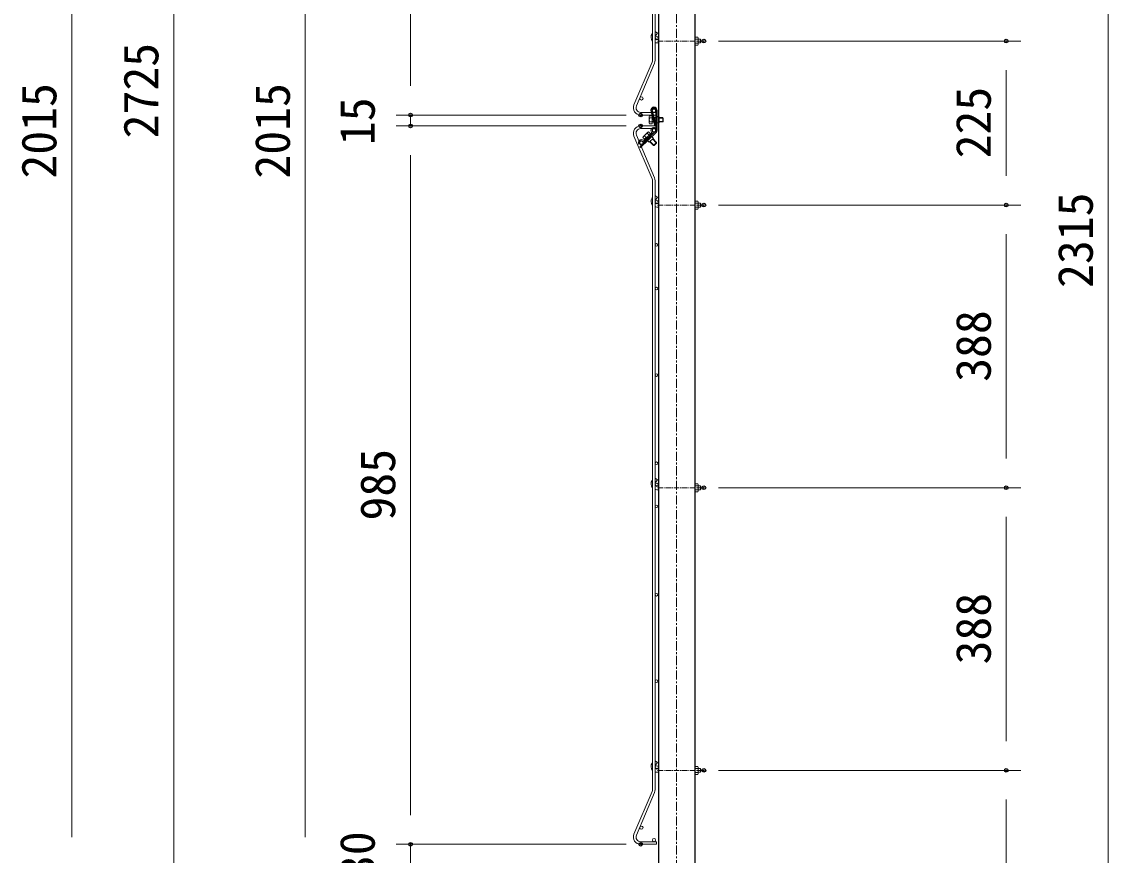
# Model space of a CAD drawing. Units: millimetres, scale not verified. Extents: x -4200 to 4200, y -2970 to 2970.
# Drawn here: x -730 to 761, y -1631 to -488 of the extents above; entities that cross this region are included whole.
import ezdxf
from ezdxf.enums import TextEntityAlignment as Align

# ---------------------------------------------------------------- set-up
doc = ezdxf.new("R2010")
doc.units = ezdxf.units.MM
doc.header["$LTSCALE"] = 10
doc.header["$PDMODE"] = 32
doc.header["$PDSIZE"] = 5
for name, pattern in [('USER1', [2, 1.25, -0.25, 0.25, -0.25]), ('USER2', [0.375, 0.25, -0.125]), ('USER3', [1.125, 0.75, -0.125, 0.125, -0.125])]:
    doc.linetypes.add(name, pattern=pattern)
for name, color, linetype, lineweight in [('0-0_D-STR2', 7, 'Continuous', 9), ('0-2_D-STR-DIM', 7, 'Continuous', 13), ('0-6_D-BMK', 2, 'USER1', 13), ('0-7_D-STR3', 3, 'Continuous', 13), ('0-8_D-STR1', 1, 'Continuous', 25)]:
    doc.layers.add(name, color=color, linetype=linetype, lineweight=lineweight)
doc.layers.add('0-4_DEFPOINTS', color=7, linetype='Continuous')
doc.styles.add('ＭＳ ゴシック', font='')
doc.styles.get('ＭＳ ゴシック').set_extended_font_data('MS Gothic')

msp = doc.modelspace()

# ---------------------------------------------------------------- linework, layer by layer
at = {"layer": '0-0_D-STR2'}
for p, q in [((135.56, -540.97), (135.56, 293.91)), ((139.16, -540.97), (139.16, 293.91)), ((110.16, -602.12), (135.06, -543.47)), ((113.47, -603.53), (138.37, -544.88)), ((141.16, -612.43), (119.36, -612.43)), ((141.16, -616.03), (119.36, -616.03)), ((141.16, -612.43), (141.16, -616.03)), ((141.16, -631.03), (119.36, -631.03)), ((141.16, -634.63), (119.36, -634.63)), ((141.16, -634.63), (141.16, -631.03)), ((110.16, -644.94), (135.06, -703.59)), ((113.47, -643.53), (138.37, -702.18)), ((135.56, -1540.97), (135.56, -706.09)), ((139.16, -1540.97), (139.16, -706.09)), ((110.16, -1602.12), (135.06, -1543.47)), ((113.47, -1603.53), (138.37, -1544.88)), ((141.16, -1612.43), (119.36, -1612.43)), ((141.16, -1616.03), (119.36, -1616.03)), ((141.16, -1612.43), (141.16, -1616.03))]:
    msp.add_line(p, q, dxfattribs=at)
for centre, radius in [((141.41, -510.63), 2.25), ((120.31, -593.18), 2.25), ((137.66, -610.18), 2.25), ((137.66, -636.88), 2.25), ((120.31, -653.88), 2.25), ((141.41, -735.6), 2.25), ((140.96, -794.17), 1.8), ((140.96, -854.08), 1.8), ((140.96, -972.58), 1.8), ((140.96, -1093.58), 1.8), ((141.41, -1123.1), 2.25), ((140.96, -1152.58), 1.8), ((140.96, -1273.75), 1.8), ((140.96, -1392.39), 1.8), ((141.41, -1510.63), 2.25), ((120.31, -1593.18), 2.25), ((137.66, -1610.18), 2.25)]:
    msp.add_circle(centre, radius, dxfattribs=at)
for centre, radius, start, end in [((129.16, -540.97), 6.4, 337, 0), ((129.16, -540.97), 10, 337, 0), ((119.36, -606.03), 10, 157, 270), ((119.36, -606.03), 6.4, 157, 270), ((119.36, -641.03), 10, 90, 203), ((119.36, -641.03), 6.4, 90, 203), ((129.16, -706.09), 6.4, 0, 23), ((129.16, -706.09), 10, 0, 23), ((129.16, -1540.97), 6.4, 337, 0), ((129.16, -1540.97), 10, 337, 0), ((119.36, -1606.03), 10, 157, 270), ((119.36, -1606.03), 6.4, 157, 270)]:
    msp.add_arc(centre, radius, start, end, dxfattribs=at)
at = {"layer": '0-2_D-STR-DIM'}
for p, q in [((-521.28, -1906.03), (-521.28, 739.18)), ((-661.28, 328.97), (-661.28, -1606.03)), ((-340.84, 328.97), (-340.84, -1606.03)), ((-196.36, -576.03), (-196.36, 328.97)), ((761.02, -1906.03), (761.02, 328.97)), ((226.1, -514.63), (641.02, -514.63)), ((226.1, -514.63), (641.02, -514.63)), ((-196.36, -576.03), (-196.36, -536.03)), ((621.02, -554.63), (621.02, -699.6)), ((99.36, -616.03), (-216.36, -616.03)), ((99.36, -616.03), (-216.36, -616.03)), ((-196.36, -631.03), (-196.36, -616.03)), ((99.36, -631.03), (-216.36, -631.03)), ((99.36, -631.03), (-216.36, -631.03)), ((-196.36, -1576.03), (-196.36, -671.03)), ((-196.36, -671.03), (-196.36, -711.03)), ((226.1, -739.6), (641.02, -739.6)), ((226.1, -739.6), (641.02, -739.6)), ((621.02, -779.6), (621.02, -1087.13)), ((226.1, -1127.13), (641.02, -1127.13)), ((226.1, -1127.13), (641.02, -1127.13)), ((621.02, -1167.13), (621.02, -1474.63)), ((226.1, -1514.63), (641.02, -1514.63)), ((226.1, -1514.63), (641.02, -1514.63)), ((-196.36, -1576.03), (-196.36, -1536.03)), ((621.02, -1554.63), (621.02, -1906.03)), ((99.36, -1616.03), (-216.36, -1616.03)), ((99.36, -1616.03), (-216.36, -1616.03)), ((-196.36, -1646.03), (-196.36, -1616.03))]:
    msp.add_line(p, q, dxfattribs=at)
at = {"layer": '0-4_DEFPOINTS'}
for p in [(206.1, -514.63), (621.02, -514.63), (-196.36, -616.03), (119.36, -616.03), (-196.36, -631.03), (119.36, -631.03), (206.1, -739.6), (206.1, -739.6), (621.02, -739.6), (206.1, -1127.13), (621.02, -1127.13), (206.1, -1514.63), (621.02, -1514.63), (-196.36, -1616.03), (119.36, -1616.03)]:
    msp.add_point(p, dxfattribs=at)
at = {"layer": '0-6_D-BMK'}
msp.add_line((168.66, 382.32), (168.66, -1980.33), dxfattribs=at)
at = {"layer": '0-6_D-BMK', "linetype": 'USER3'}
for p, q in [((142.26, -514.63), (206.1, -514.63)), ((142.26, -739.6), (206.1, -739.6)), ((142.26, -1127.13), (206.1, -1127.13)), ((142.26, -1514.63), (206.1, -1514.63))]:
    msp.add_line(p, q, dxfattribs=at)
at = {"layer": '0-7_D-STR3'}
for p, q in [((135.13, -504.74), (135.56, -504.17)), ((142.26, -503.92), (139.16, -501.58)), ((139.29, -507.87), (142.26, -503.92)), ((141.36, -512.03), (143.66, -512.03)), ((141.36, -517.23), (143.66, -517.23)), ((197.8, -509.11), (193.66, -509.11)), ((197.8, -511.87), (193.66, -511.87)), ((197.8, -517.39), (193.66, -517.39)), ((197.8, -520.16), (193.66, -520.16)), ((198.3, -510.47), (198.3, -518.97)), ((198.3, -512.03), (201.4, -512.03)), ((198.3, -517.23), (201.4, -517.23)), ((201.4, -512.03), (201.4, -517.23)), ((131.16, -618.42), (131.16, -626.59)), ((135.16, -617.05), (131.52, -617.05)), ((135.16, -619.78), (131.52, -619.78)), ((135.16, -625.23), (131.52, -625.23)), ((135.16, -627.95), (135.16, -617.05)), ((135.78, -619.5), (135.16, -619.5)), ((135.94, -620.1), (135.16, -620.1)), ((137.17, -624.9), (135.16, -624.9)), ((137.32, -625.5), (135.16, -625.5)), ((140.01, -619.5), (137.38, -619.5)), ((140.01, -620.1), (137.54, -620.1)), ((140.01, -624.9), (138.77, -624.9)), ((140.01, -625.5), (138.92, -625.5)), ((144.58, -618.51), (144.58, -626.5)), ((149.56, -619.5), (144.58, -619.5)), ((150.16, -620.1), (144.58, -620.1)), ((150.16, -624.9), (144.58, -624.9)), ((149.56, -625.5), (144.58, -625.5)), ((150.16, -620.1), (149.56, -619.5)), ((149.56, -619.5), (149.56, -625.5)), ((150.16, -624.9), (149.56, -625.5)), ((150.16, -620.1), (150.16, -624.9)), ((129.04, -639.73), (123.2, -645.45)), ((123.58, -650.67), (134.25, -640.22)), ((128.32, -640.95), (130.86, -643.54)), ((130.27, -639.04), (132.81, -641.63)), ((131.52, -627.95), (135.16, -627.95)), ((138.43, -629.84), (139.93, -629.46)), ((139.72, -633.73), (139.38, -635.2)), ((144.58, -626.5), (143.12, -626.5)), ((116.95, -656.19), (118.45, -655.7)), ((122.48, -646.67), (125.02, -649.26)), ((124.43, -644.76), (126.97, -647.36)), ((124.7, -651.82), (135.37, -641.37)), ((127.89, -648.69), (128.52, -649.33)), ((128.32, -648.27), (128.95, -648.91)), ((131.01, -653.3), (129.99, -652.25)), ((136.72, -647.7), (131.01, -653.3)), ((136.85, -657.83), (131.72, -652.6)), ((131.75, -644.91), (132.38, -645.56)), ((137.7, -657.84), (132.15, -652.18)), ((132.18, -644.49), (132.81, -645.14)), ((141.13, -654.48), (135.58, -648.82)), ((136.72, -647.7), (135.7, -646.66)), ((141.14, -653.64), (136.01, -648.4)), ((141.14, -653.64), (136.85, -657.83)), ((141.13, -654.48), (137.7, -657.84)), ((141.13, -654.48), (141.14, -653.64)), ((137.7, -657.84), (136.85, -657.83)), ((135.13, -729.71), (135.56, -729.14)), ((142.26, -728.89), (139.16, -726.55)), ((139.29, -732.84), (142.26, -728.89)), ((141.36, -737), (143.66, -737)), ((141.36, -742.2), (143.66, -742.2)), ((197.8, -734.08), (193.66, -734.08)), ((197.8, -736.84), (193.66, -736.84)), ((197.8, -742.36), (193.66, -742.36)), ((197.8, -745.13), (193.66, -745.13)), ((198.3, -735.44), (198.3, -743.94)), ((198.3, -742.2), (201.4, -742.2)), ((135.13, -1117.23), (135.56, -1116.66)), ((142.26, -1116.41), (139.16, -1114.08)), ((139.29, -1120.36), (142.26, -1116.41)), ((141.36, -1124.53), (143.66, -1124.53)), ((141.36, -1129.73), (143.66, -1129.73)), ((197.8, -1121.6), (193.66, -1121.6)), ((197.8, -1124.37), (193.66, -1124.37)), ((197.8, -1129.89), (193.66, -1129.89)), ((197.8, -1132.65), (193.66, -1132.65)), ((198.3, -1122.97), (198.3, -1131.47)), ((198.3, -1124.53), (201.4, -1124.53)), ((198.3, -1129.73), (201.4, -1129.73)), ((201.4, -1124.53), (201.4, -1129.73)), ((135.13, -1504.74), (135.56, -1504.17)), ((142.26, -1503.92), (139.16, -1501.58)), ((139.29, -1507.87), (142.26, -1503.92)), ((141.36, -1512.03), (143.66, -1512.03)), ((141.36, -1517.23), (143.66, -1517.23)), ((197.8, -1509.11), (193.66, -1509.11)), ((197.8, -1511.87), (193.66, -1511.87)), ((197.8, -1517.39), (193.66, -1517.39)), ((197.8, -1520.16), (193.66, -1520.16)), ((198.3, -1510.47), (198.3, -1518.97)), ((198.3, -1517.23), (201.4, -1517.23))]:
    msp.add_line(p, q, dxfattribs=at)
at = {"layer": '0-7_D-STR3', "lineweight": 25}
for p, q in [((133.21, -609.46), (138.43, -629.84)), ((134.81, -609.46), (139.93, -629.46)), ((140.01, -609.46), (140.01, -637.14)), ((141.61, -609.46), (141.61, -637.11)), ((144.58, -618.51), (143.12, -618.51)), ((139.35, -638.72), (118.16, -659.49)), ((140.5, -639.84), (119.28, -660.63)), ((139.35, -638.72), (140.5, -639.84)), ((118.16, -659.49), (119.28, -660.63))]:
    msp.add_line(p, q, dxfattribs=at)
at = {"layer": '0-7_D-STR3', "linetype": 'USER2'}
for p, q in [((131.21, -640), (131.24, -640.03)), ((123.42, -647.63), (123.45, -647.66)), ((129.26, -641.91), (129.29, -641.94))]:
    msp.add_line(p, q, dxfattribs=at)
at = {"layer": '0-7_D-STR3'}
for points in [[(198.3, -737), (201.4, -737), (201.4, -742.2)], [(198.3, -1512.03), (201.4, -1512.03), (201.4, -1517.23)]]:
    msp.add_lwpolyline(points, dxfattribs=at)
for centre, radius, start, end in [((141.36, -509.43), 7.8, 143, 221.96156), ((141.36, -509.43), 2.6, 143, 147.797), ((141.36, -509.43), 2.6, 212.203, 270), ((141.36, -509.43), 7.8, 253.6171, 270), ((196.14, -510.49), 2.16, 320.19668, 39.80332), ((190.42, -514.63), 7.88, 339.48158, 20.51842), ((196.18, -518.77), 2.13, 319.53759, 40.46241), ((198.36, -514.63), 4, 319.4584, 40.5416), ((133.88, -618.42), 2.73, 150, 210), ((141.51, -622.5), 10.35, 164.73852, 195.26148), ((133.88, -626.59), 2.73, 150, 210), ((133.36, -649.99), 10.35, 119.14752, 149.67048), ((130.95, -641.68), 2.73, 104.409, 164.409), ((137.32, -637), 4.05, 53.68647, 221.43997), ((133.97, -639.94), 0.4, 314.409, 39.42046), ((137.53, -637.02), 2.6, 44.409, 219.42046), ((133.97, -639.94), 2, 314.409, 39.42046), ((143.21, -628.1), 1.6, 90, 180), ((120.31, -653.79), 4.13, 48.50138, 215.66553), ((120.31, -653.88), 2.6, 49.39754, 224.409), ((123.3, -650.39), 2, 229.39754, 314.409), ((125.11, -647.4), 2.73, 104.409, 164.409), ((123.3, -650.39), 0.4, 229.39754, 314.409), ((128.91, -653.44), 1.6, 44.409, 134.409), ((136.9, -645.61), 1.6, 134.409, 224.409), ((141.36, -734.4), 7.8, 143, 221.96156), ((141.36, -734.4), 2.6, 212.203, 270), ((141.36, -734.4), 7.8, 253.6171, 270), ((196.14, -735.46), 2.16, 320.19668, 39.80332), ((190.42, -739.6), 7.88, 339.48158, 20.51842), ((196.18, -743.74), 2.13, 319.53759, 40.46241), ((198.36, -739.6), 4, 319.4584, 40.5416), ((141.36, -1121.93), 7.8, 143, 221.96156), ((141.36, -1121.93), 2.6, 143, 147.797), ((141.36, -1121.93), 2.6, 212.203, 270), ((141.36, -1121.93), 7.8, 253.6171, 270), ((196.14, -1122.98), 2.16, 320.19668, 39.80332), ((190.42, -1127.13), 7.88, 339.48158, 20.51842), ((196.18, -1131.27), 2.13, 319.53759, 40.46241), ((198.36, -1127.13), 4, 319.4584, 40.5416), ((141.36, -1509.43), 7.8, 143, 221.96156), ((141.36, -1509.43), 2.6, 143, 147.797), ((141.36, -1509.43), 2.6, 212.203, 270), ((141.36, -1509.43), 7.8, 253.6171, 270), ((196.14, -1510.49), 2.16, 320.19668, 39.80332), ((190.42, -1514.63), 7.88, 339.48158, 20.51842), ((196.18, -1518.77), 2.13, 319.53759, 40.46241), ((198.36, -1514.63), 4, 319.4584, 40.5416)]:
    msp.add_arc(centre, radius, start, end, dxfattribs=at)
at = {"layer": '0-7_D-STR3', "lineweight": 25}
for centre, radius, start, end in [((137.41, -609.46), 4.2, 0, 180), ((137.41, -609.46), 2.6, 0, 180), ((143.21, -616.91), 1.6, 180, 270), ((137.71, -637.11), 2.3, 315.6, 0), ((137.71, -637.11), 3.9, 315.6, 0)]:
    msp.add_arc(centre, radius, start, end, dxfattribs=at)
at = {"layer": '0-8_D-STR1'}
for p, q in [((143.66, 389.02), (143.66, -1946.03)), ((193.66, 375.62), (193.66, -1946.03))]:
    msp.add_line(p, q, dxfattribs=at)

# ---------------------------------------------------------------- texts
at = {"layer": '0-2_D-STR-DIM', "style": 'ＭＳ ゴシック'}
for s, p in [('2725', (-528.03, -648.02)), ('2015', (-668.03, -703.13)), ('2015', (-347.59, -703.13)), ('225', (614.27, -675.47)), ('15', (-231.11, -657.28)), ('2315', (754.27, -853.13)), ('388', (614.27, -981.86)), ('985', (-203.11, -1172.01)), ('388', (614.27, -1369.38)), ('30', (-231.11, -1663.66))]:
    msp.add_text(s, height=48.09, rotation=90, dxfattribs=at).set_placement(p, align=Align.BOTTOM_LEFT)

doc.saveas('drawing.dxf')
